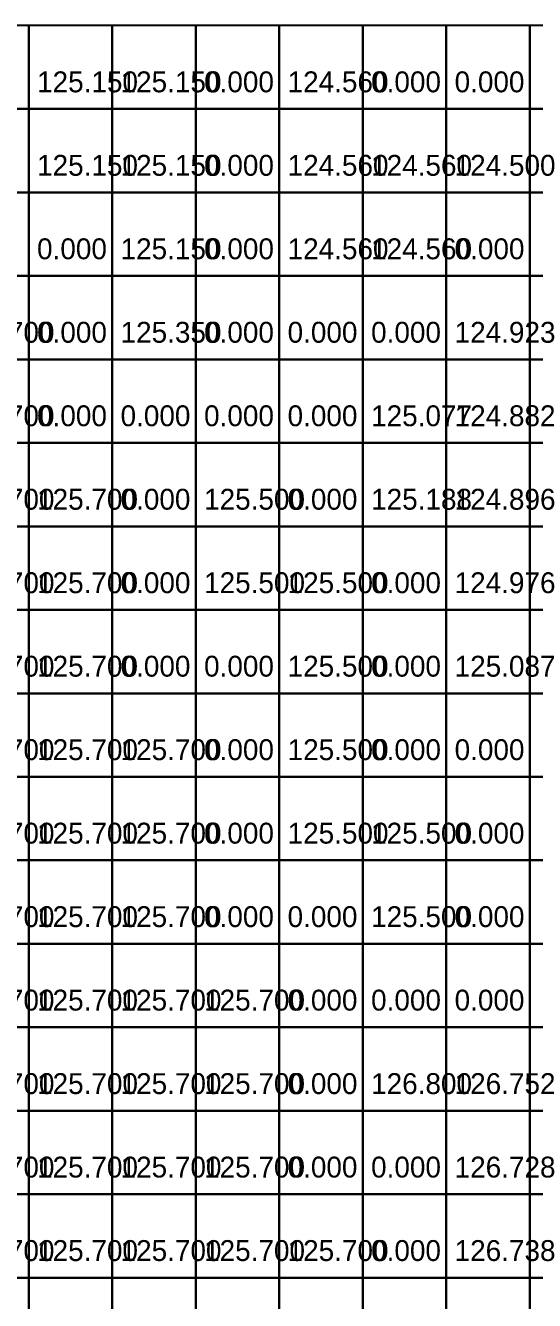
# Model space of a CAD drawing. Header units: metres. Extents: x 287857 to 287978, y 62957 to 63018.
# Drawn here: x 287892.89 to 287898.98, y 63002.56 to 63017.83 of the extents above; entities that cross this region are included whole.
import ezdxf

# ---------------------------------------------------------------- set-up
doc = ezdxf.new("R2010")
doc.units = ezdxf.units.M
for name, color, linetype, true_color in [('ARCH-BARRIER', 7, 'Continuous', 0xf87171), ('ARCH-INTERP', 7, 'Continuous', 0x64748b), ('ARCH-LEVEL-TXT', 7, 'Continuous', 0xa78bfa), ('ARCH-REAL', 7, 'Continuous', 0xa78bfa)]:
    doc.layers.add(name, color=color, linetype=linetype, true_color=true_color)

msp = doc.modelspace()

# ---------------------------------------------------------------- linework, layer by layer
at = {"layer": 'ARCH-BARRIER'}
for points in [[(287891.925, 63016.831, 0), (287892.925, 63016.831, 0), (287892.925, 63017.831, 0), (287891.925, 63017.831, 0), (287891.925, 63016.831, 0)], [(287894.925, 63016.831, 0), (287895.925, 63016.831, 0), (287895.925, 63017.831, 0), (287894.925, 63017.831, 0), (287894.925, 63016.831, 0)], [(287896.925, 63016.831, 0), (287897.925, 63016.831, 0), (287897.925, 63017.831, 0), (287896.925, 63017.831, 0), (287896.925, 63016.831, 0)], [(287897.925, 63016.831, 0), (287898.925, 63016.831, 0), (287898.925, 63017.831, 0), (287897.925, 63017.831, 0), (287897.925, 63016.831, 0)], [(287891.925, 63015.831, 0), (287892.925, 63015.831, 0), (287892.925, 63016.831, 0), (287891.925, 63016.831, 0), (287891.925, 63015.831, 0)], [(287894.925, 63015.831, 0), (287895.925, 63015.831, 0), (287895.925, 63016.831, 0), (287894.925, 63016.831, 0), (287894.925, 63015.831, 0)], [(287891.925, 63014.831, 0), (287892.925, 63014.831, 0), (287892.925, 63015.831, 0), (287891.925, 63015.831, 0), (287891.925, 63014.831, 0)], [(287892.925, 63014.831, 0), (287893.925, 63014.831, 0), (287893.925, 63015.831, 0), (287892.925, 63015.831, 0), (287892.925, 63014.831, 0)], [(287894.925, 63014.831, 0), (287895.925, 63014.831, 0), (287895.925, 63015.831, 0), (287894.925, 63015.831, 0), (287894.925, 63014.831, 0)], [(287897.925, 63014.831, 0), (287898.925, 63014.831, 0), (287898.925, 63015.831, 0), (287897.925, 63015.831, 0), (287897.925, 63014.831, 0)], [(287898.925, 63014.831, 0), (287899.925, 63014.831, 0), (287899.925, 63015.831, 0), (287898.925, 63015.831, 0), (287898.925, 63014.831, 0)], [(287892.925, 63013.831, 0), (287893.925, 63013.831, 0), (287893.925, 63014.831, 0), (287892.925, 63014.831, 0), (287892.925, 63013.831, 0)], [(287894.925, 63013.831, 0), (287895.925, 63013.831, 0), (287895.925, 63014.831, 0), (287894.925, 63014.831, 0), (287894.925, 63013.831, 0)], [(287895.925, 63013.831, 0), (287896.925, 63013.831, 0), (287896.925, 63014.831, 0), (287895.925, 63014.831, 0), (287895.925, 63013.831, 0)], [(287896.925, 63013.831, 0), (287897.925, 63013.831, 0), (287897.925, 63014.831, 0), (287896.925, 63014.831, 0), (287896.925, 63013.831, 0)], [(287892.925, 63012.831, 0), (287893.925, 63012.831, 0), (287893.925, 63013.831, 0), (287892.925, 63013.831, 0), (287892.925, 63012.831, 0)], [(287893.925, 63012.831, 0), (287894.925, 63012.831, 0), (287894.925, 63013.831, 0), (287893.925, 63013.831, 0), (287893.925, 63012.831, 0)], [(287894.925, 63012.831, 0), (287895.925, 63012.831, 0), (287895.925, 63013.831, 0), (287894.925, 63013.831, 0), (287894.925, 63012.831, 0)], [(287895.925, 63012.831, 0), (287896.925, 63012.831, 0), (287896.925, 63013.831, 0), (287895.925, 63013.831, 0), (287895.925, 63012.831, 0)], [(287893.925, 63011.831, 0), (287894.925, 63011.831, 0), (287894.925, 63012.831, 0), (287893.925, 63012.831, 0), (287893.925, 63011.831, 0)], [(287895.925, 63011.831, 0), (287896.925, 63011.831, 0), (287896.925, 63012.831, 0), (287895.925, 63012.831, 0), (287895.925, 63011.831, 0)], [(287898.925, 63011.831, 0), (287899.925, 63011.831, 0), (287899.925, 63012.831, 0), (287898.925, 63012.831, 0), (287898.925, 63011.831, 0)], [(287893.925, 63010.831, 0), (287894.925, 63010.831, 0), (287894.925, 63011.831, 0), (287893.925, 63011.831, 0), (287893.925, 63010.831, 0)], [(287896.925, 63010.831, 0), (287897.925, 63010.831, 0), (287897.925, 63011.831, 0), (287896.925, 63011.831, 0), (287896.925, 63010.831, 0)], [(287893.925, 63009.831, 0), (287894.925, 63009.831, 0), (287894.925, 63010.831, 0), (287893.925, 63010.831, 0), (287893.925, 63009.831, 0)], [(287894.925, 63009.831, 0), (287895.925, 63009.831, 0), (287895.925, 63010.831, 0), (287894.925, 63010.831, 0), (287894.925, 63009.831, 0)], [(287896.925, 63009.831, 0), (287897.925, 63009.831, 0), (287897.925, 63010.831, 0), (287896.925, 63010.831, 0), (287896.925, 63009.831, 0)], [(287894.925, 63008.831, 0), (287895.925, 63008.831, 0), (287895.925, 63009.831, 0), (287894.925, 63009.831, 0), (287894.925, 63008.831, 0)], [(287896.925, 63008.831, 0), (287897.925, 63008.831, 0), (287897.925, 63009.831, 0), (287896.925, 63009.831, 0), (287896.925, 63008.831, 0)], [(287897.925, 63008.831, 0), (287898.925, 63008.831, 0), (287898.925, 63009.831, 0), (287897.925, 63009.831, 0), (287897.925, 63008.831, 0)], [(287894.925, 63007.831, 0), (287895.925, 63007.831, 0), (287895.925, 63008.831, 0), (287894.925, 63008.831, 0), (287894.925, 63007.831, 0)], [(287897.925, 63007.831, 0), (287898.925, 63007.831, 0), (287898.925, 63008.831, 0), (287897.925, 63008.831, 0), (287897.925, 63007.831, 0)], [(287894.925, 63006.831, 0), (287895.925, 63006.831, 0), (287895.925, 63007.831, 0), (287894.925, 63007.831, 0), (287894.925, 63006.831, 0)], [(287895.925, 63006.831, 0), (287896.925, 63006.831, 0), (287896.925, 63007.831, 0), (287895.925, 63007.831, 0), (287895.925, 63006.831, 0)], [(287897.925, 63006.831, 0), (287898.925, 63006.831, 0), (287898.925, 63007.831, 0), (287897.925, 63007.831, 0), (287897.925, 63006.831, 0)], [(287895.925, 63005.831, 0), (287896.925, 63005.831, 0), (287896.925, 63006.831, 0), (287895.925, 63006.831, 0), (287895.925, 63005.831, 0)], [(287896.925, 63005.831, 0), (287897.925, 63005.831, 0), (287897.925, 63006.831, 0), (287896.925, 63006.831, 0), (287896.925, 63005.831, 0)], [(287897.925, 63005.831, 0), (287898.925, 63005.831, 0), (287898.925, 63006.831, 0), (287897.925, 63006.831, 0), (287897.925, 63005.831, 0)], [(287898.925, 63005.831, 0), (287899.925, 63005.831, 0), (287899.925, 63006.831, 0), (287898.925, 63006.831, 0), (287898.925, 63005.831, 0)], [(287895.925, 63004.831, 0), (287896.925, 63004.831, 0), (287896.925, 63005.831, 0), (287895.925, 63005.831, 0), (287895.925, 63004.831, 0)], [(287895.925, 63003.831, 0), (287896.925, 63003.831, 0), (287896.925, 63004.831, 0), (287895.925, 63004.831, 0), (287895.925, 63003.831, 0)], [(287896.925, 63003.831, 0), (287897.925, 63003.831, 0), (287897.925, 63004.831, 0), (287896.925, 63004.831, 0), (287896.925, 63003.831, 0)], [(287896.925, 63002.831, 0), (287897.925, 63002.831, 0), (287897.925, 63003.831, 0), (287896.925, 63003.831, 0), (287896.925, 63002.831, 0)], [(287896.925, 63001.831, 0), (287897.925, 63001.831, 0), (287897.925, 63002.831, 0), (287896.925, 63002.831, 0), (287896.925, 63001.831, 0)]]:
    msp.add_polyline3d(points, dxfattribs=at)
at = {"layer": 'ARCH-INTERP'}
for points in [[(287892.925, 63016.831, 125.15), (287893.925, 63016.831, 125.15), (287893.925, 63017.831, 125.15), (287892.925, 63017.831, 125.15), (287892.925, 63016.831, 125.15)], [(287893.925, 63016.831, 125.15), (287894.925, 63016.831, 125.15), (287894.925, 63017.831, 125.15), (287893.925, 63017.831, 125.15), (287893.925, 63016.831, 125.15)], [(287895.925, 63016.831, 124.56), (287896.925, 63016.831, 124.56), (287896.925, 63017.831, 124.56), (287895.925, 63017.831, 124.56), (287895.925, 63016.831, 124.56)], [(287892.925, 63015.831, 125.15), (287893.925, 63015.831, 125.15), (287893.925, 63016.831, 125.15), (287892.925, 63016.831, 125.15), (287892.925, 63015.831, 125.15)], [(287893.925, 63015.831, 125.15), (287894.925, 63015.831, 125.15), (287894.925, 63016.831, 125.15), (287893.925, 63016.831, 125.15), (287893.925, 63015.831, 125.15)], [(287895.925, 63015.831, 124.56), (287896.925, 63015.831, 124.56), (287896.925, 63016.831, 124.56), (287895.925, 63016.831, 124.56), (287895.925, 63015.831, 124.56)], [(287897.925, 63015.831, 124.5), (287898.925, 63015.831, 124.5), (287898.925, 63016.831, 124.5), (287897.925, 63016.831, 124.5), (287897.925, 63015.831, 124.5)], [(287898.925, 63015.831, 124.5), (287899.925, 63015.831, 124.5), (287899.925, 63016.831, 124.5), (287898.925, 63016.831, 124.5), (287898.925, 63015.831, 124.5)], [(287893.925, 63014.831, 125.15), (287894.925, 63014.831, 125.15), (287894.925, 63015.831, 125.15), (287893.925, 63015.831, 125.15), (287893.925, 63014.831, 125.15)], [(287895.925, 63014.831, 124.56), (287896.925, 63014.831, 124.56), (287896.925, 63015.831, 124.56), (287895.925, 63015.831, 124.56), (287895.925, 63014.831, 124.56)], [(287891.925, 63013.831, 125.7), (287892.925, 63013.831, 125.7), (287892.925, 63014.831, 125.7), (287891.925, 63014.831, 125.7), (287891.925, 63013.831, 125.7)], [(287897.925, 63013.831, 124.923), (287898.925, 63013.831, 124.923), (287898.925, 63014.831, 124.923), (287897.925, 63014.831, 124.923), (287897.925, 63013.831, 124.923)], [(287891.925, 63012.831, 125.7), (287892.925, 63012.831, 125.7), (287892.925, 63013.831, 125.7), (287891.925, 63013.831, 125.7), (287891.925, 63012.831, 125.7)], [(287896.925, 63012.831, 125.077), (287897.925, 63012.831, 125.077), (287897.925, 63013.831, 125.077), (287896.925, 63013.831, 125.077), (287896.925, 63012.831, 125.077)], [(287897.925, 63012.831, 124.882), (287898.925, 63012.831, 124.882), (287898.925, 63013.831, 124.882), (287897.925, 63013.831, 124.882), (287897.925, 63012.831, 124.882)], [(287898.925, 63012.831, 124.89), (287899.925, 63012.831, 124.89), (287899.925, 63013.831, 124.89), (287898.925, 63013.831, 124.89), (287898.925, 63012.831, 124.89)], [(287891.925, 63011.831, 125.7), (287892.925, 63011.831, 125.7), (287892.925, 63012.831, 125.7), (287891.925, 63012.831, 125.7), (287891.925, 63011.831, 125.7)], [(287892.925, 63011.831, 125.7), (287893.925, 63011.831, 125.7), (287893.925, 63012.831, 125.7), (287892.925, 63012.831, 125.7), (287892.925, 63011.831, 125.7)], [(287894.925, 63011.831, 125.5), (287895.925, 63011.831, 125.5), (287895.925, 63012.831, 125.5), (287894.925, 63012.831, 125.5), (287894.925, 63011.831, 125.5)], [(287896.925, 63011.831, 125.188), (287897.925, 63011.831, 125.188), (287897.925, 63012.831, 125.188), (287896.925, 63012.831, 125.188), (287896.925, 63011.831, 125.188)], [(287897.925, 63011.831, 124.896), (287898.925, 63011.831, 124.896), (287898.925, 63012.831, 124.896), (287897.925, 63012.831, 124.896), (287897.925, 63011.831, 124.896)], [(287891.925, 63010.831, 125.7), (287892.925, 63010.831, 125.7), (287892.925, 63011.831, 125.7), (287891.925, 63011.831, 125.7), (287891.925, 63010.831, 125.7)], [(287892.925, 63010.831, 125.7), (287893.925, 63010.831, 125.7), (287893.925, 63011.831, 125.7), (287892.925, 63011.831, 125.7), (287892.925, 63010.831, 125.7)], [(287894.925, 63010.831, 125.5), (287895.925, 63010.831, 125.5), (287895.925, 63011.831, 125.5), (287894.925, 63011.831, 125.5), (287894.925, 63010.831, 125.5)], [(287895.925, 63010.831, 125.5), (287896.925, 63010.831, 125.5), (287896.925, 63011.831, 125.5), (287895.925, 63011.831, 125.5), (287895.925, 63010.831, 125.5)], [(287897.925, 63010.831, 124.976), (287898.925, 63010.831, 124.976), (287898.925, 63011.831, 124.976), (287897.925, 63011.831, 124.976), (287897.925, 63010.831, 124.976)], [(287898.925, 63010.831, 124.83), (287899.925, 63010.831, 124.83), (287899.925, 63011.831, 124.83), (287898.925, 63011.831, 124.83), (287898.925, 63010.831, 124.83)], [(287891.925, 63009.831, 125.7), (287892.925, 63009.831, 125.7), (287892.925, 63010.831, 125.7), (287891.925, 63010.831, 125.7), (287891.925, 63009.831, 125.7)], [(287892.925, 63009.831, 125.7), (287893.925, 63009.831, 125.7), (287893.925, 63010.831, 125.7), (287892.925, 63010.831, 125.7), (287892.925, 63009.831, 125.7)], [(287895.925, 63009.831, 125.5), (287896.925, 63009.831, 125.5), (287896.925, 63010.831, 125.5), (287895.925, 63010.831, 125.5), (287895.925, 63009.831, 125.5)], [(287897.925, 63009.831, 125.087), (287898.925, 63009.831, 125.087), (287898.925, 63010.831, 125.087), (287897.925, 63010.831, 125.087), (287897.925, 63009.831, 125.087)], [(287898.925, 63009.831, 124.862), (287899.925, 63009.831, 124.862), (287899.925, 63010.831, 124.862), (287898.925, 63010.831, 124.862), (287898.925, 63009.831, 124.862)], [(287891.925, 63008.831, 125.7), (287892.925, 63008.831, 125.7), (287892.925, 63009.831, 125.7), (287891.925, 63009.831, 125.7), (287891.925, 63008.831, 125.7)], [(287892.925, 63008.831, 125.7), (287893.925, 63008.831, 125.7), (287893.925, 63009.831, 125.7), (287892.925, 63009.831, 125.7), (287892.925, 63008.831, 125.7)], [(287893.925, 63008.831, 125.7), (287894.925, 63008.831, 125.7), (287894.925, 63009.831, 125.7), (287893.925, 63009.831, 125.7), (287893.925, 63008.831, 125.7)], [(287895.925, 63008.831, 125.5), (287896.925, 63008.831, 125.5), (287896.925, 63009.831, 125.5), (287895.925, 63009.831, 125.5), (287895.925, 63008.831, 125.5)], [(287898.925, 63008.831, 124.899), (287899.925, 63008.831, 124.899), (287899.925, 63009.831, 124.899), (287898.925, 63009.831, 124.899), (287898.925, 63008.831, 124.899)], [(287891.925, 63007.831, 125.7), (287892.925, 63007.831, 125.7), (287892.925, 63008.831, 125.7), (287891.925, 63008.831, 125.7), (287891.925, 63007.831, 125.7)], [(287892.925, 63007.831, 125.7), (287893.925, 63007.831, 125.7), (287893.925, 63008.831, 125.7), (287892.925, 63008.831, 125.7), (287892.925, 63007.831, 125.7)], [(287893.925, 63007.831, 125.7), (287894.925, 63007.831, 125.7), (287894.925, 63008.831, 125.7), (287893.925, 63008.831, 125.7), (287893.925, 63007.831, 125.7)], [(287895.925, 63007.831, 125.5), (287896.925, 63007.831, 125.5), (287896.925, 63008.831, 125.5), (287895.925, 63008.831, 125.5), (287895.925, 63007.831, 125.5)], [(287891.925, 63006.831, 125.7), (287892.925, 63006.831, 125.7), (287892.925, 63007.831, 125.7), (287891.925, 63007.831, 125.7), (287891.925, 63006.831, 125.7)], [(287892.925, 63006.831, 125.7), (287893.925, 63006.831, 125.7), (287893.925, 63007.831, 125.7), (287892.925, 63007.831, 125.7), (287892.925, 63006.831, 125.7)], [(287893.925, 63006.831, 125.7), (287894.925, 63006.831, 125.7), (287894.925, 63007.831, 125.7), (287893.925, 63007.831, 125.7), (287893.925, 63006.831, 125.7)], [(287898.925, 63006.831, 124.91), (287899.925, 63006.831, 124.91), (287899.925, 63007.831, 124.91), (287898.925, 63007.831, 124.91), (287898.925, 63006.831, 124.91)], [(287891.925, 63005.831, 125.7), (287892.925, 63005.831, 125.7), (287892.925, 63006.831, 125.7), (287891.925, 63006.831, 125.7), (287891.925, 63005.831, 125.7)], [(287892.925, 63005.831, 125.7), (287893.925, 63005.831, 125.7), (287893.925, 63006.831, 125.7), (287892.925, 63006.831, 125.7), (287892.925, 63005.831, 125.7)], [(287893.925, 63005.831, 125.7), (287894.925, 63005.831, 125.7), (287894.925, 63006.831, 125.7), (287893.925, 63006.831, 125.7), (287893.925, 63005.831, 125.7)], [(287894.925, 63005.831, 125.7), (287895.925, 63005.831, 125.7), (287895.925, 63006.831, 125.7), (287894.925, 63006.831, 125.7), (287894.925, 63005.831, 125.7)], [(287891.925, 63004.831, 125.7), (287892.925, 63004.831, 125.7), (287892.925, 63005.831, 125.7), (287891.925, 63005.831, 125.7), (287891.925, 63004.831, 125.7)], [(287892.925, 63004.831, 125.7), (287893.925, 63004.831, 125.7), (287893.925, 63005.831, 125.7), (287892.925, 63005.831, 125.7), (287892.925, 63004.831, 125.7)], [(287893.925, 63004.831, 125.7), (287894.925, 63004.831, 125.7), (287894.925, 63005.831, 125.7), (287893.925, 63005.831, 125.7), (287893.925, 63004.831, 125.7)], [(287894.925, 63004.831, 125.7), (287895.925, 63004.831, 125.7), (287895.925, 63005.831, 125.7), (287894.925, 63005.831, 125.7), (287894.925, 63004.831, 125.7)], [(287897.925, 63004.831, 126.752), (287898.925, 63004.831, 126.752), (287898.925, 63005.831, 126.752), (287897.925, 63005.831, 126.752), (287897.925, 63004.831, 126.752)], [(287898.925, 63004.831, 126.715), (287899.925, 63004.831, 126.715), (287899.925, 63005.831, 126.715), (287898.925, 63005.831, 126.715), (287898.925, 63004.831, 126.715)], [(287891.925, 63003.831, 125.7), (287892.925, 63003.831, 125.7), (287892.925, 63004.831, 125.7), (287891.925, 63004.831, 125.7), (287891.925, 63003.831, 125.7)], [(287892.925, 63003.831, 125.7), (287893.925, 63003.831, 125.7), (287893.925, 63004.831, 125.7), (287892.925, 63004.831, 125.7), (287892.925, 63003.831, 125.7)], [(287893.925, 63003.831, 125.7), (287894.925, 63003.831, 125.7), (287894.925, 63004.831, 125.7), (287893.925, 63004.831, 125.7), (287893.925, 63003.831, 125.7)], [(287894.925, 63003.831, 125.7), (287895.925, 63003.831, 125.7), (287895.925, 63004.831, 125.7), (287894.925, 63004.831, 125.7), (287894.925, 63003.831, 125.7)], [(287897.925, 63003.831, 126.728), (287898.925, 63003.831, 126.728), (287898.925, 63004.831, 126.728), (287897.925, 63004.831, 126.728), (287897.925, 63003.831, 126.728)], [(287898.925, 63003.831, 126.692), (287899.925, 63003.831, 126.692), (287899.925, 63004.831, 126.692), (287898.925, 63004.831, 126.692), (287898.925, 63003.831, 126.692)], [(287891.925, 63002.831, 125.7), (287892.925, 63002.831, 125.7), (287892.925, 63003.831, 125.7), (287891.925, 63003.831, 125.7), (287891.925, 63002.831, 125.7)], [(287892.925, 63002.831, 125.7), (287893.925, 63002.831, 125.7), (287893.925, 63003.831, 125.7), (287892.925, 63003.831, 125.7), (287892.925, 63002.831, 125.7)], [(287893.925, 63002.831, 125.7), (287894.925, 63002.831, 125.7), (287894.925, 63003.831, 125.7), (287893.925, 63003.831, 125.7), (287893.925, 63002.831, 125.7)], [(287894.925, 63002.831, 125.7), (287895.925, 63002.831, 125.7), (287895.925, 63003.831, 125.7), (287894.925, 63003.831, 125.7), (287894.925, 63002.831, 125.7)], [(287895.925, 63002.831, 125.7), (287896.925, 63002.831, 125.7), (287896.925, 63003.831, 125.7), (287895.925, 63003.831, 125.7), (287895.925, 63002.831, 125.7)], [(287897.925, 63002.831, 126.738), (287898.925, 63002.831, 126.738), (287898.925, 63003.831, 126.738), (287897.925, 63003.831, 126.738), (287897.925, 63002.831, 126.738)], [(287898.925, 63002.831, 126.668), (287899.925, 63002.831, 126.668), (287899.925, 63003.831, 126.668), (287898.925, 63003.831, 126.668), (287898.925, 63002.831, 126.668)], [(287891.925, 63001.831, 125.7), (287892.925, 63001.831, 125.7), (287892.925, 63002.831, 125.7), (287891.925, 63002.831, 125.7), (287891.925, 63001.831, 125.7)], [(287892.925, 63001.831, 125.7), (287893.925, 63001.831, 125.7), (287893.925, 63002.831, 125.7), (287892.925, 63002.831, 125.7), (287892.925, 63001.831, 125.7)], [(287893.925, 63001.831, 125.7), (287894.925, 63001.831, 125.7), (287894.925, 63002.831, 125.7), (287893.925, 63002.831, 125.7), (287893.925, 63001.831, 125.7)], [(287894.925, 63001.831, 126.8), (287895.925, 63001.831, 126.8), (287895.925, 63002.831, 126.8), (287894.925, 63002.831, 126.8), (287894.925, 63001.831, 126.8)], [(287895.925, 63001.831, 126.8), (287896.925, 63001.831, 126.8), (287896.925, 63002.831, 126.8), (287895.925, 63002.831, 126.8), (287895.925, 63001.831, 126.8)], [(287897.925, 63001.831, 126.784), (287898.925, 63001.831, 126.784), (287898.925, 63002.831, 126.784), (287897.925, 63002.831, 126.784), (287897.925, 63001.831, 126.784)], [(287898.925, 63001.831, 126.675), (287899.925, 63001.831, 126.675), (287899.925, 63002.831, 126.675), (287898.925, 63002.831, 126.675), (287898.925, 63001.831, 126.675)]]:
    msp.add_polyline3d(points, dxfattribs=at)
at = {"layer": 'ARCH-REAL'}
for points in [[(287898.925, 63016.831, 124.5), (287899.925, 63016.831, 124.5), (287899.925, 63017.831, 124.5), (287898.925, 63017.831, 124.5), (287898.925, 63016.831, 124.5)], [(287896.925, 63015.831, 124.56), (287897.925, 63015.831, 124.56), (287897.925, 63016.831, 124.56), (287896.925, 63016.831, 124.56), (287896.925, 63015.831, 124.56)], [(287896.925, 63014.831, 124.56), (287897.925, 63014.831, 124.56), (287897.925, 63015.831, 124.56), (287896.925, 63015.831, 124.56), (287896.925, 63014.831, 124.56)], [(287893.925, 63013.831, 125.35), (287894.925, 63013.831, 125.35), (287894.925, 63014.831, 125.35), (287893.925, 63014.831, 125.35), (287893.925, 63013.831, 125.35)], [(287898.925, 63013.831, 124.95), (287899.925, 63013.831, 124.95), (287899.925, 63014.831, 124.95), (287898.925, 63014.831, 124.95), (287898.925, 63013.831, 124.95)], [(287896.925, 63007.831, 125.5), (287897.925, 63007.831, 125.5), (287897.925, 63008.831, 125.5), (287896.925, 63008.831, 125.5), (287896.925, 63007.831, 125.5)], [(287898.925, 63007.831, 124.91), (287899.925, 63007.831, 124.91), (287899.925, 63008.831, 124.91), (287898.925, 63008.831, 124.91), (287898.925, 63007.831, 124.91)], [(287896.925, 63006.831, 125.5), (287897.925, 63006.831, 125.5), (287897.925, 63007.831, 125.5), (287896.925, 63007.831, 125.5), (287896.925, 63006.831, 125.5)], [(287896.925, 63004.831, 126.8), (287897.925, 63004.831, 126.8), (287897.925, 63005.831, 126.8), (287896.925, 63005.831, 126.8), (287896.925, 63004.831, 126.8)]]:
    msp.add_polyline3d(points, dxfattribs=at)

# ---------------------------------------------------------------- texts
at = {"layer": 'ARCH-LEVEL-TXT'}
for s, p in [('125.150', (287893.025, 63017.031, 125.15)), ('125.150', (287894.025, 63017.031, 125.15)), ('0.000', (287895.025, 63017.031)), ('124.560', (287896.025, 63017.031, 124.56)), ('0.000', (287897.025, 63017.031)), ('0.000', (287898.025, 63017.031)), ('125.150', (287893.025, 63016.031, 125.15)), ('125.150', (287894.025, 63016.031, 125.15)), ('0.000', (287895.025, 63016.031)), ('124.560', (287896.025, 63016.031, 124.56)), ('124.560', (287897.025, 63016.031, 124.56)), ('124.500', (287898.025, 63016.031, 124.5)), ('0.000', (287893.025, 63015.031)), ('125.150', (287894.025, 63015.031, 125.15)), ('0.000', (287895.025, 63015.031)), ('124.560', (287896.025, 63015.031, 124.56)), ('124.560', (287897.025, 63015.031, 124.56)), ('0.000', (287898.025, 63015.031)), ('125.700', (287892.025, 63014.031, 125.7)), ('0.000', (287893.025, 63014.031)), ('125.350', (287894.025, 63014.031, 125.35)), ('0.000', (287895.025, 63014.031)), ('0.000', (287896.025, 63014.031)), ('0.000', (287897.025, 63014.031)), ('124.923', (287898.025, 63014.031, 124.923)), ('125.700', (287892.025, 63013.031, 125.7)), ('0.000', (287893.025, 63013.031)), ('0.000', (287894.025, 63013.031)), ('0.000', (287895.025, 63013.031)), ('0.000', (287896.025, 63013.031)), ('125.077', (287897.025, 63013.031, 125.077)), ('124.882', (287898.025, 63013.031, 124.882)), ('125.700', (287892.025, 63012.031, 125.7)), ('125.700', (287893.025, 63012.031, 125.7)), ('0.000', (287894.025, 63012.031)), ('125.500', (287895.025, 63012.031, 125.5)), ('0.000', (287896.025, 63012.031)), ('125.188', (287897.025, 63012.031, 125.188)), ('124.896', (287898.025, 63012.031, 124.896)), ('125.700', (287892.025, 63011.031, 125.7)), ('125.700', (287893.025, 63011.031, 125.7)), ('0.000', (287894.025, 63011.031)), ('125.500', (287895.025, 63011.031, 125.5)), ('125.500', (287896.025, 63011.031, 125.5)), ('0.000', (287897.025, 63011.031)), ('124.976', (287898.025, 63011.031, 124.976)), ('125.700', (287892.025, 63010.031, 125.7)), ('125.700', (287893.025, 63010.031, 125.7)), ('0.000', (287894.025, 63010.031)), ('0.000', (287895.025, 63010.031)), ('125.500', (287896.025, 63010.031, 125.5)), ('0.000', (287897.025, 63010.031)), ('125.087', (287898.025, 63010.031, 125.087)), ('125.700', (287892.025, 63009.031, 125.7)), ('125.700', (287893.025, 63009.031, 125.7)), ('125.700', (287894.025, 63009.031, 125.7)), ('0.000', (287895.025, 63009.031)), ('125.500', (287896.025, 63009.031, 125.5)), ('0.000', (287897.025, 63009.031)), ('0.000', (287898.025, 63009.031)), ('125.700', (287892.025, 63008.031, 125.7)), ('125.700', (287893.025, 63008.031, 125.7)), ('125.700', (287894.025, 63008.031, 125.7)), ('0.000', (287895.025, 63008.031)), ('125.500', (287896.025, 63008.031, 125.5)), ('125.500', (287897.025, 63008.031, 125.5)), ('0.000', (287898.025, 63008.031)), ('125.700', (287892.025, 63007.031, 125.7)), ('125.700', (287893.025, 63007.031, 125.7)), ('125.700', (287894.025, 63007.031, 125.7)), ('0.000', (287895.025, 63007.031)), ('0.000', (287896.025, 63007.031)), ('125.500', (287897.025, 63007.031, 125.5)), ('0.000', (287898.025, 63007.031)), ('125.700', (287892.025, 63006.031, 125.7)), ('125.700', (287893.025, 63006.031, 125.7)), ('125.700', (287894.025, 63006.031, 125.7)), ('125.700', (287895.025, 63006.031, 125.7)), ('0.000', (287896.025, 63006.031)), ('0.000', (287897.025, 63006.031)), ('0.000', (287898.025, 63006.031)), ('125.700', (287892.025, 63005.031, 125.7)), ('125.700', (287893.025, 63005.031, 125.7)), ('125.700', (287894.025, 63005.031, 125.7)), ('125.700', (287895.025, 63005.031, 125.7)), ('0.000', (287896.025, 63005.031)), ('126.800', (287897.025, 63005.031, 126.8)), ('126.752', (287898.025, 63005.031, 126.752)), ('125.700', (287892.025, 63004.031, 125.7)), ('125.700', (287893.025, 63004.031, 125.7)), ('125.700', (287894.025, 63004.031, 125.7)), ('125.700', (287895.025, 63004.031, 125.7)), ('0.000', (287896.025, 63004.031)), ('0.000', (287897.025, 63004.031)), ('126.728', (287898.025, 63004.031, 126.728)), ('125.700', (287892.025, 63003.031, 125.7)), ('125.700', (287893.025, 63003.031, 125.7)), ('125.700', (287894.025, 63003.031, 125.7)), ('125.700', (287895.025, 63003.031, 125.7)), ('125.700', (287896.025, 63003.031, 125.7)), ('0.000', (287897.025, 63003.031)), ('126.738', (287898.025, 63003.031, 126.738))]:
    msp.add_text(s, height=0.25, dxfattribs=at).set_placement(p)

doc.saveas('drawing.dxf')
